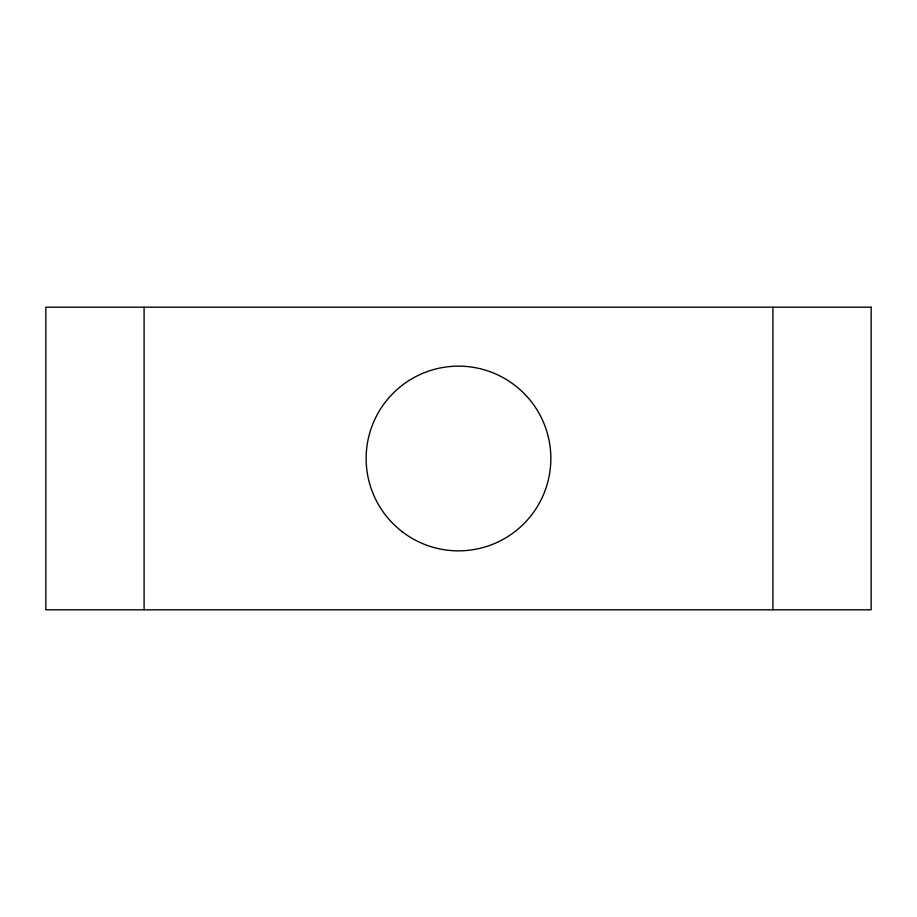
<?xml version="1.0" encoding="UTF-8"?>
<svg xmlns="http://www.w3.org/2000/svg" width="917" height="917" viewBox="0 0 917 917"><rect width="100%" height="100%" fill="white"/><g stroke="black" fill="none" stroke-linecap="round" stroke-linejoin="round"><path stroke-width="1.38" d="M772.905 307.195L772.905 609.805M144.095 307.195L144.095 609.805M871.15 307.195L45.85 307.195L45.85 609.805L871.15 609.805L871.15 307.195M402.15 531.677A92.353 92.353 0 0 0 550.04 470.708A92.353 92.353 0 0 0 423.299 373.116A92.353 92.353 0 0 0 402.15 531.677"/></g></svg>
